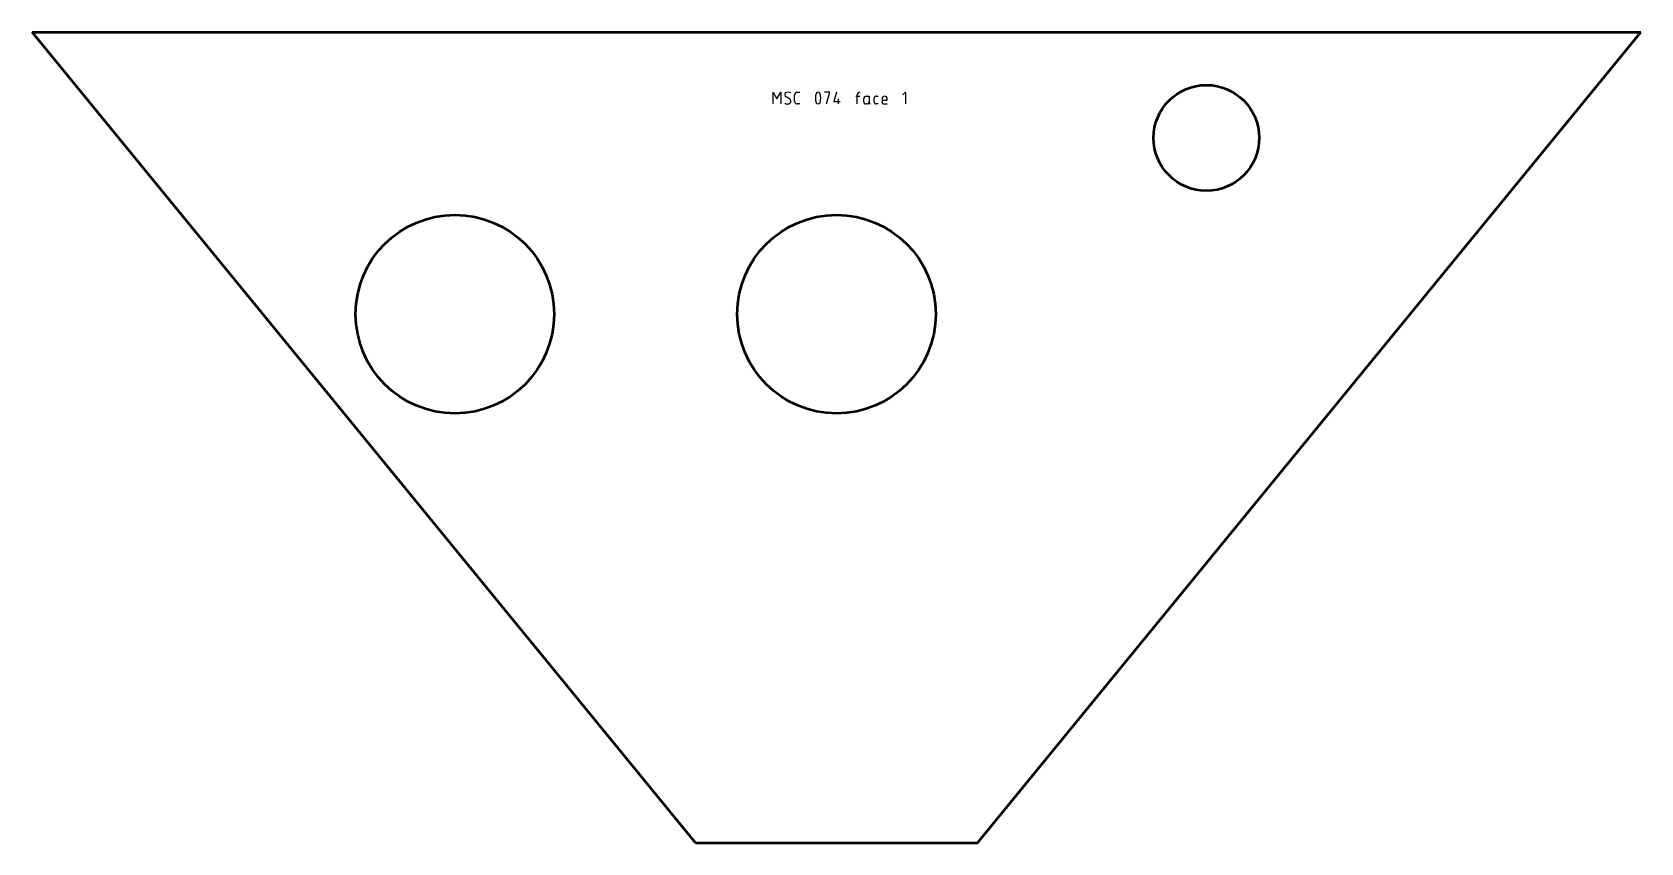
# Model space of a CAD drawing. Header units: millimetres. Extents: x 0 to 1370, y 0 to 690.
import ezdxf

# ---------------------------------------------------------------- set-up
doc = ezdxf.new("R2010")
doc.units = ezdxf.units.MM
for name, color, linetype, lineweight in [('IV_INTERIOR_PROFILES', 7, 'Continuous', 50), ('IV_MARK_SURFACE', 2, 'Continuous', 25), ('IV_OUTER_PROFILE', 7, 'Continuous', 50)]:
    doc.layers.add(name, color=color, linetype=linetype, lineweight=lineweight)

msp = doc.modelspace()

# ---------------------------------------------------------------- linework, layer by layer
at = {"layer": 'IV_INTERIOR_PROFILES'}
for centre, radius in [((1000, 600), 45), ((360, 450), 84.5), ((685, 450), 84.5)]:
    msp.add_circle(centre, radius, dxfattribs=at)
at = {"layer": 'IV_MARK_SURFACE'}
for p, q in [((631, 628.9), (631, 638.9)), ((631, 638.9), (634.3, 633.3)), ((634.3, 633.3), (637.7, 638.9)), ((637.7, 638.9), (637.7, 628.9)), ((644.9, 633.3), (642.1, 635)), ((649.3, 631.1), (649.3, 636.7)), ((651.6, 638.9), (653.8, 638.9)), ((679.3, 638.9), (674.9, 638.9)), ((676.6, 628.9), (679.3, 638.9)), ((684.9, 638.9), (682.7, 631.1)), ((682.7, 631.1), (686.6, 631.1)), ((686.6, 631.1), (686.6, 633.3)), ((686.6, 628.9), (686.6, 631.1)), ((686.6, 631.1), (688.2, 631.1)), ((701.6, 635.6), (702.7, 635.6)), ((702.7, 635.6), (702.7, 636.7)), ((702.7, 635.6), (704.9, 635.6)), ((702.7, 628.9), (702.7, 635.6)), ((708.2, 630.6), (708.2, 633.3)), ((710.4, 635.6), (712.7, 635.6)), ((712.7, 635.6), (712.7, 630.6)), ((712.7, 630.6), (712.7, 630)), ((717.1, 630.6), (717.1, 633.9)), ((718.8, 635.6), (720.4, 635.6)), ((723.8, 633.3), (723.8, 632.2)), ((723.8, 632.2), (728.2, 632.2)), ((723.8, 632.2), (723.8, 630.6)), ((728.2, 632.2), (728.2, 633.3)), ((741.6, 636.7), (743.8, 638.9)), ((743.8, 638.9), (743.8, 628.9)), ((653.8, 628.9), (651.6, 628.9)), ((711, 628.9), (709.9, 628.9)), ((720.4, 628.9), (718.8, 628.9)), ((725.4, 628.9), (728.2, 628.9))]:
    msp.add_line(p, q, dxfattribs=at)
for centre, radius, start, end in [((643.2, 636.9), 2.21, 139.6263, 239.2984), ((643.8, 634.2), 4.69, 61.7153, 118.2847), ((643.7, 631.3), 2.39, 272.3685, 59.559), ((651.6, 636.7), 2.22, 90, 180), ((651.6, 631.1), 2.22, 180, 270), ((681.1, 633.9), 14, 163.8661, 196.1339), ((669.3, 637.1), 1.8, 22.4119, 157.5881), ((657.6, 633.9), 14, 343.8661, 16.1339), ((704.9, 636.7), 2.22, 90, 180), ((710.4, 633.3), 2.22, 90, 180), ((709.9, 630.6), 1.67, 180, 270), ((711, 630.6), 1.67, 270, 0), ((718.8, 633.9), 1.67, 90, 180), ((718.8, 630.6), 1.67, 180, 270), ((726, 633.3), 2.22, 0, 180), ((725.4, 630.6), 1.67, 180, 270), ((643.1, 632.6), 3.74, 236.4174, 280.9627), ((669.3, 630.7), 1.81, 203.0373, 336.9627), ((713.8, 630), 1.11, 180, 270)]:
    msp.add_arc(centre, radius, start, end, dxfattribs=at)
at = {"layer": 'IV_OUTER_PROFILE'}
for p, q in [((0, 690), (1370, 690)), ((565, 0), (0, 690)), ((805, 0), (1370, 690)), ((565, 0), (805, 0))]:
    msp.add_line(p, q, dxfattribs=at)

doc.saveas('drawing.dxf')
